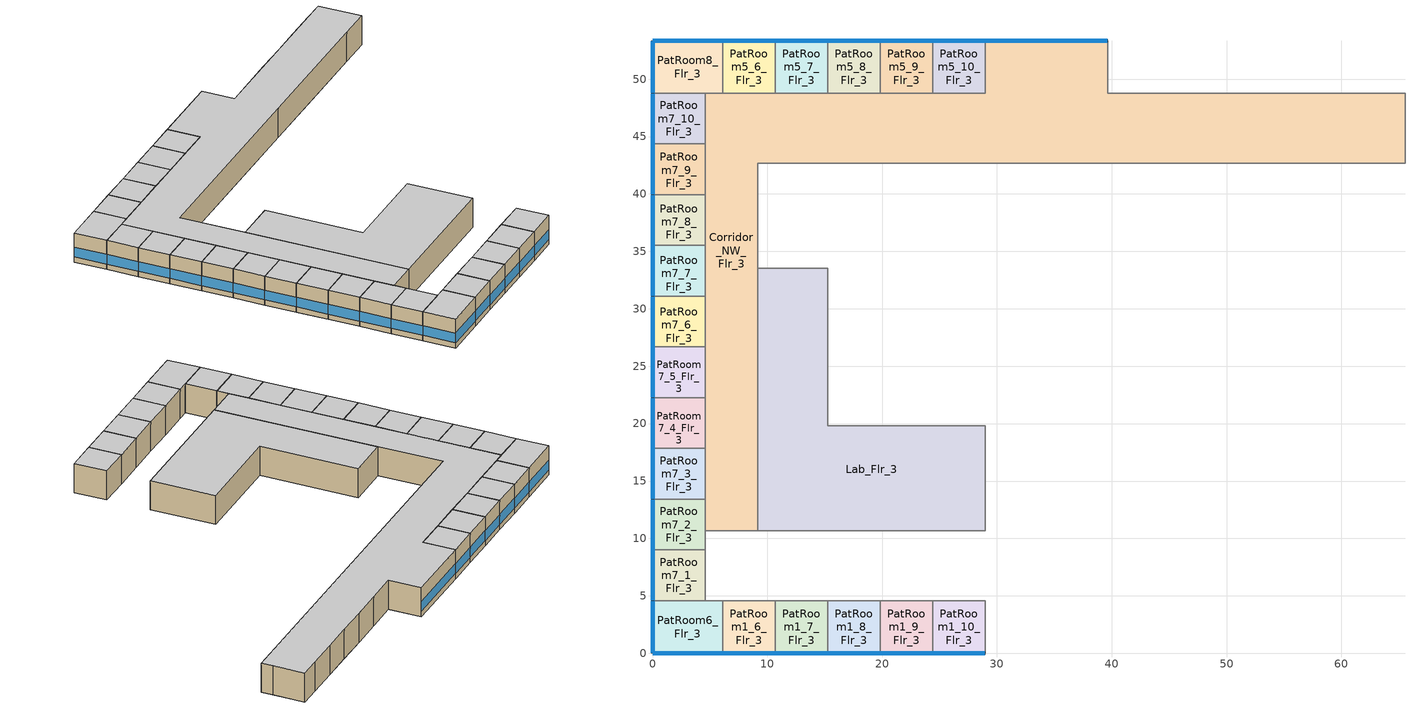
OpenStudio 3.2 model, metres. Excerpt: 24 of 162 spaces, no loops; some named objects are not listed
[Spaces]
PatRoom6_Flr_3
 floor to ICU_Flr_2: 6.1,4.57 6.1,0 0,0 0,4.57 z8.53
 wall outside: 0,4.57 0,0 6.1,0 z8.53:12.8
 wall to PatRoom7_1_Flr_3: 4.57,4.57 0,4.57 z8.53:12.8
 wall to Corridor_SE_Flr_3: 6.1,4.57 4.57,4.57 z8.53:12.8
 wall to PatRoom1_6_Flr_3: 6.1,0 6.1,4.57 z8.53:12.8
 window (BTAP-Ext-FixedWindow:U=0.220 SHGC=0.600): 0.03,0 6.07,0 / 0,4.55 0,0.03 z9.3:10.73
 ceiling to PatRoom6_Flr_4: 6.1,0 6.1,4.57 0,4.57 0,0 z12.8
PatRoom7_1_Flr_3
 floor to ICU_Flr_2: 4.57,8.99 4.57,4.57 0,4.57 0,8.99 z8.53
 wall outside: 0,8.99 0,4.57 z8.53:12.8
 wall to PatRoom7_2_Flr_3: 4.57,8.99 0,8.99 z8.53:12.8
 wall to Corridor_SE_Flr_3: 4.57,4.57 4.57,8.99 z8.53:12.8
 window (BTAP-Ext-FixedWindow:U=0.220 SHGC=0.600): 0,8.97 0,4.6 z9.3:10.73
 ceiling to PatRoom7_1_Flr_4: 4.57,4.57 4.57,8.99 0,8.99 0,4.57 z12.8
Corridor_NW_Flr_3
 floor to Corridor_Flr_2: 39.62,53.34 39.62,42.67 28.96,42.67 28.96,53.34 z8.53
 floor to OR_NurseStn_Lobby_Flr_2: 60.96,48.77 60.96,42.67 48.77,42.67 48.77,48.77 z8.53
 floor to ICU_Flr_2: 9.14,21.34 9.14,10.67 4.57,10.67 4.57,21.34 z8.53
 floor to OR1_Flr_2: 65.53,48.77 65.53,47.24 60.96,47.24 60.96,48.77 z8.53
 floor to OR4_Flr_2: 48.77,47.24 48.77,42.67 39.62,42.67 39.62,47.24 z8.53
 floor to OR2_1_Flr_2: 65.53,47.24 65.53,42.67 60.96,42.67 60.96,47.24 z8.53
 floor to ICU_NurseStn_Lobby_Flr_2: 28.96,48.77 28.96,42.67 9.14,42.67 9.14,21.34 4.57,21.34 4.57,48.77 z8.53
 floor to OR3_Flr_2: 39.62,48.77 48.77,48.77 48.77,47.24 39.62,47.24 z8.53
 wall outside: 39.62,53.34 28.96,53.34 z8.53:12.8
 wall to PatRoom8_Flr_3: 6.1,48.77 4.57,48.77 z8.53:12.8
 wall to PatRoom5_6_Flr_3: 10.67,48.77 6.1,48.77 z8.53:12.8
 wall to PatRoom5_10_Flr_3: 28.96,53.34 28.96,48.77 24.38,48.77 z8.53:12.8
 wall to PatRoom5_1_Flr_3: 44.2,48.77 39.62,48.77 39.62,53.34 z8.53:12.8
 wall to PatRoom5_2_Flr_3: 48.77,48.77 44.2,48.77 z8.53:12.8
 wall to PatRoom4_Flr_3: 65.53,48.77 62.48,48.77 z8.53:12.8
 wall to PatRoom3_10_Flr_3: 65.53,44.35 65.53,48.77 z8.53:12.8
 wall to Corridor_SE_Flr_3: 60.96,42.67 65.53,42.67 / 4.57,10.67 9.14,10.67 z8.53:12.8
 wall to PhysTherapy_Flr_3: 39.62,42.67 60.96,42.67 z8.53:12.8
 wall to NurseStn_Lobby_Flr_3: 9.14,33.53 9.14,33.58 9.14,42.67 39.62,42.67 z8.53:12.8
 wall to Lab_Flr_3: 9.14,10.67 9.14,33.53 z8.53:12.8
 wall to PatRoom7_2_Flr_3: 4.57,13.41 4.57,10.67 z8.53:12.8
 wall to PatRoom7_9_Flr_3: 4.57,44.35 4.57,39.93 z8.53:12.8
 wall to PatRoom7_6_Flr_3: 4.57,31.09 4.57,26.67 z8.53:12.8
 wall to PatRoom7_3_Flr_3: 4.57,17.83 4.57,13.41 z8.53:12.8
 wall to PatRoom7_8_Flr_3: 4.57,39.93 4.57,35.51 z8.53:12.8
 wall to PatRoom7_5_Flr_3: 4.57,26.67 4.57,22.25 z8.53:12.8
 wall to PatRoom7_4_Flr_3: 4.57,22.25 4.57,17.83 z8.53:12.8
 wall to PatRoom7_7_Flr_3: 4.57,35.51 4.57,31.09 z8.53:12.8
 wall to PatRoom7_10_Flr_3: 4.57,48.77 4.57,44.35 z8.53:12.8
 wall to PatRoom3_9_Flr_3: 65.53,42.67 65.53,44.35 z8.53:12.8
 wall to PatRoom5_3_Flr_3: 53.34,48.77 48.77,48.77 z8.53:12.8
 wall to PatRoom5_5_Flr_3: 62.48,48.77 57.91,48.77 z8.53:12.8
 wall to PatRoom5_4_Flr_3: 57.91,48.77 53.34,48.77 z8.53:12.8
 wall to PatRoom5_9_Flr_3: 24.38,48.77 19.81,48.77 z8.53:12.8
 wall to PatRoom5_8_Flr_3: 19.81,48.77 15.24,48.77 z8.53:12.8
 wall to PatRoom5_7_Flr_3: 15.24,48.77 10.67,48.77 z8.53:12.8
 window (BTAP-Ext-FixedWindow:U=0.220 SHGC=0.600): 39.6,53.34 28.98,53.34 z9.3:10.72
 ceiling to Corridor_NW_Flr_4: 9.14,10.67 9.14,42.67 65.53,42.67 65.53,48.77 39.62,48.77 39.62,53.34 28.96,53.34 28.96,48.77 4.57,48.77 4.57,10.67 z12.8
Lab_Flr_3
 floor to ICU_Flr_2: 15.24,21.34 15.24,19.81 28.96,19.81 28.96,10.67 9.14,10.67 9.14,21.34 z8.53
 floor to ICU_NurseStn_Lobby_Flr_2: 15.24,33.53 15.24,21.34 9.14,21.34 9.14,33.53 z8.53
 wall to NurseStn_Lobby_Flr_3: 28.96,10.67 28.96,19.81 15.24,19.81 15.24,33.53 9.14,33.53 z8.53:12.8
 wall to Corridor_SE_Flr_3: 9.14,10.67 28.96,10.67 z8.53:12.8
 ceiling to Lab_Flr_4: 28.96,10.67 28.96,19.81 15.24,19.81 15.24,33.53 9.14,33.53 9.14,10.67 z12.8
PatRoom8_Flr_3
 floor to IC_PatRoom2_Flr_2: 6.1,53.34 6.1,48.77 0,48.77 0,53.34 z8.53
 wall outside: 6.1,53.34 0,53.34 0,48.77 z8.53:12.8
 wall to PatRoom5_6_Flr_3: 6.1,48.77 6.1,53.34 z8.53:12.8
 wall to PatRoom7_10_Flr_3: 0,48.77 4.57,48.77 z8.53:12.8
 window (BTAP-Ext-FixedWindow:U=0.220 SHGC=0.600): 6.07,53.34 0.03,53.34 / 0,53.31 0,48.79 z9.3:10.73
 ceiling to PatRoom8_Flr_4: 6.1,48.77 6.1,53.34 0,53.34 0,48.77 z12.8
PatRoom7_2_Flr_3
 floor to ICU_Flr_2: 4.57,13.41 4.57,8.99 0,8.99 0,13.41 z8.53
 wall outside: 0,13.41 0,8.99 z8.53:12.8
 wall to PatRoom7_3_Flr_3: 4.57,13.41 0,13.41 z8.53:12.8
 wall to Corridor_SE_Flr_3: 4.57,8.99 4.57,10.67 z8.53:12.8
 window (BTAP-Ext-FixedWindow:U=0.220 SHGC=0.600): 0,13.39 0,9.02 z9.3:10.73
 ceiling to PatRoom7_2_Flr_4: 4.57,8.99 4.57,13.41 0,13.41 0,8.99 z12.8
PatRoom7_3_Flr_3
 floor to ICU_Flr_2: 4.57,17.83 4.57,13.41 0,13.41 0,17.83 z8.53
 wall outside: 0,17.83 0,13.41 z8.53:12.8
 wall to PatRoom7_4_Flr_3: 4.57,17.83 0,17.83 z8.53:12.8
 window (BTAP-Ext-FixedWindow:U=0.220 SHGC=0.600): 0,17.81 0,13.44 z9.3:10.73
 ceiling to PatRoom7_3_Flr_4: 4.57,13.41 4.57,17.83 0,17.83 0,13.41 z12.8
PatRoom7_4_Flr_3
 floor to IC_PatRoom3_6_Flr_2: 4.57,22.25 4.57,21.34 0,21.34 0,22.25 z8.53
 floor to ICU_Flr_2: 4.57,21.34 4.57,17.83 0,17.83 0,21.34 z8.53
 wall outside: 0,22.25 0,17.83 z8.53:12.8
 wall to PatRoom7_5_Flr_3: 4.57,22.25 0,22.25 z8.53:12.8
 window (BTAP-Ext-FixedWindow:U=0.220 SHGC=0.600): 0,22.23 0,17.86 z9.3:10.73
 ceiling to PatRoom7_4_Flr_4: 4.57,17.83 4.57,22.25 0,22.25 0,17.83 z12.8
PatRoom7_5_Flr_3
 floor to IC_PatRoom3_6_Flr_2: 4.57,25.91 4.57,22.25 0,22.25 0,25.91 z8.53
 floor to IC_PatRoom3_5_Flr_2: 4.57,26.67 4.57,25.91 0,25.91 0,26.67 z8.53
 wall outside: 0,26.67 0,22.25 z8.53:12.8
 wall to PatRoom7_6_Flr_3: 4.57,26.67 0,26.67 z8.53:12.8
 window (BTAP-Ext-FixedWindow:U=0.220 SHGC=0.600): 0,26.65 0,22.28 z9.3:10.73
 ceiling to PatRoom7_5_Flr_4: 4.57,22.25 4.57,26.67 0,26.67 0,22.25 z12.8
PatRoom7_6_Flr_3
 floor to IC_PatRoom3_5_Flr_2: 4.57,30.49 4.57,26.67 0,26.67 0,30.49 z8.53
 floor to IC_PatRoom3_4_Flr_2: 4.57,31.09 4.57,30.49 0,30.49 0,31.09 z8.53
 wall outside: 0,31.09 0,26.67 z8.53:12.8
 wall to PatRoom7_7_Flr_3: 4.57,31.09 0,31.09 z8.53:12.8
 window (BTAP-Ext-FixedWindow:U=0.220 SHGC=0.600): 0,31.07 0,26.7 z9.3:10.73
 ceiling to PatRoom7_6_Flr_4: 4.57,26.67 4.57,31.09 0,31.09 0,26.67 z12.8
PatRoom7_7_Flr_3
 floor to IC_PatRoom3_4_Flr_2: 4.57,35.06 4.57,31.09 0,31.09 0,35.06 z8.53
 floor to IC_PatRoom3_3_Flr_2: 4.57,35.51 4.57,35.06 0,35.06 0,35.51 z8.53
 wall outside: 0,35.51 0,31.09 z8.53:12.8
 wall to PatRoom7_8_Flr_3: 4.57,35.51 0,35.51 z8.53:12.8
 window (BTAP-Ext-FixedWindow:U=0.220 SHGC=0.600): 0,35.49 0,31.12 z9.3:10.73
 ceiling to PatRoom7_7_Flr_4: 4.57,31.09 4.57,35.51 0,35.51 0,31.09 z12.8
PatRoom7_8_Flr_3
 floor to IC_PatRoom3_3_Flr_2: 4.57,39.63 4.57,35.51 0,35.51 0,39.63 z8.53
 floor to IC_PatRoom3_2_Flr_2: 4.57,39.93 4.57,39.63 0,39.63 0,39.93 z8.53
 wall outside: 0,39.93 0,35.51 z8.53:12.8
 wall to PatRoom7_9_Flr_3: 4.57,39.93 0,39.93 z8.53:12.8
 window (BTAP-Ext-FixedWindow:U=0.220 SHGC=0.600): 0,39.91 0,35.54 z9.3:10.73
 ceiling to PatRoom7_8_Flr_4: 4.57,35.51 4.57,39.93 0,39.93 0,35.51 z12.8
PatRoom7_9_Flr_3
 floor to IC_PatRoom3_2_Flr_2: 4.57,44.2 4.57,39.93 0,39.93 0,44.2 z8.53
 floor to IC_PatRoom3_1_Flr_2: 4.57,44.35 4.57,44.2 0,44.2 0,44.35 z8.53
 wall outside: 0,44.35 0,39.93 z8.53:12.8
 wall to PatRoom7_10_Flr_3: 4.57,44.35 0,44.35 z8.53:12.8
 window (BTAP-Ext-FixedWindow:U=0.220 SHGC=0.600): 0,44.33 0,39.96 z9.3:10.73
 ceiling to PatRoom7_9_Flr_4: 4.57,39.93 4.57,44.35 0,44.35 0,39.93 z12.8
PatRoom7_10_Flr_3
 floor to IC_PatRoom3_1_Flr_2: 4.57,48.77 4.57,44.35 0,44.35 0,48.77 z8.53
 wall outside: 0,48.77 0,44.35 z8.53:12.8
 window (BTAP-Ext-FixedWindow:U=0.220 SHGC=0.600): 0,48.74 0,44.38 z9.3:10.73
 ceiling to PatRoom7_10_Flr_4: 4.57,44.35 4.57,48.77 0,48.77 0,44.35 z12.8
PatRoom1_6_Flr_3
 floor to ICU_Flr_2: 10.67,4.57 10.67,0 6.1,0 6.1,4.57 z8.53
 wall outside: 6.1,0 10.67,0 z8.53:12.8
 wall to Corridor_SE_Flr_3: 10.67,4.57 6.1,4.57 z8.53:12.8
 wall to PatRoom1_7_Flr_3: 10.67,0 10.67,4.57 z8.53:12.8
 window (BTAP-Ext-FixedWindow:U=0.220 SHGC=0.600): 6.12,0 10.64,0 z9.3:10.73
 ceiling to PatRoom1_6_Flr_4: 10.67,0 10.67,4.57 6.1,4.57 6.1,0 z12.8
PatRoom1_7_Flr_3
 floor to ICU_Flr_2: 15.24,4.57 15.24,0 10.67,0 10.67,4.57 z8.53
 wall outside: 10.67,0 15.24,0 z8.53:12.8
 wall to Corridor_SE_Flr_3: 15.24,4.57 10.67,4.57 z8.53:12.8
 wall to PatRoom1_8_Flr_3: 15.24,0 15.24,4.57 z8.53:12.8
 window (BTAP-Ext-FixedWindow:U=0.220 SHGC=0.600): 10.69,0 15.21,0 z9.3:10.73
 ceiling to PatRoom1_7_Flr_4: 15.24,0 15.24,4.57 10.67,4.57 10.67,0 z12.8
PatRoom1_8_Flr_3
 floor to ICU_Flr_2: 19.81,4.57 19.81,0 15.24,0 15.24,4.57 z8.53
 wall outside: 15.24,0 19.81,0 z8.53:12.8
 wall to PatRoom1_9_Flr_3: 19.81,0 19.81,4.57 z8.53:12.8
 wall to Corridor_SE_Flr_3: 19.81,4.57 15.24,4.57 z8.53:12.8
 window (BTAP-Ext-FixedWindow:U=0.220 SHGC=0.600): 15.27,0 19.79,0 z9.3:10.73
 ceiling to PatRoom1_8_Flr_4: 19.81,0 19.81,4.57 15.24,4.57 15.24,0 z12.8
PatRoom1_9_Flr_3
 floor to ICU_Flr_2: 24.38,4.57 24.38,0 19.81,0 19.81,4.57 z8.53
 wall outside: 19.81,0 24.38,0 z8.53:12.8
 wall to Corridor_SE_Flr_3: 24.38,4.57 19.81,4.57 z8.53:12.8
 wall to PatRoom1_10_Flr_3: 24.38,0 24.38,4.57 z8.53:12.8
 window (BTAP-Ext-FixedWindow:U=0.220 SHGC=0.600): 19.84,0 24.36,0 z9.3:10.73
 ceiling to PatRoom1_9_Flr_4: 24.38,0 24.38,4.57 19.81,4.57 19.81,0 z12.8
PatRoom1_10_Flr_3
 floor to ICU_Flr_2: 28.96,4.57 28.96,0 24.38,0 24.38,4.57 z8.53
 wall outside: 24.38,0 28.96,0 z8.53:12.8
 wall to Corridor_SE_Flr_3: 28.96,0 28.96,4.57 24.38,4.57 z8.53:12.8
 window (BTAP-Ext-FixedWindow:U=0.220 SHGC=0.600): 24.41,0 28.93,0 z9.3:10.73
 ceiling to PatRoom1_10_Flr_4: 28.96,0 28.96,4.57 24.38,4.57 24.38,0 z12.8
PatRoom5_6_Flr_3
 floor to IC_PatRoom1_5_Flr_2: 10.67,53.34 10.67,48.77 6.1,48.77 6.1,53.34 z8.53
 wall outside: 10.67,53.34 6.1,53.34 z8.53:12.8
 wall to PatRoom5_7_Flr_3: 10.67,48.77 10.67,53.34 z8.53:12.8
 window (BTAP-Ext-FixedWindow:U=0.220 SHGC=0.600): 10.64,53.34 6.12,53.34 z9.3:10.73
 ceiling to PatRoom5_6_Flr_4: 10.67,48.77 10.67,53.34 6.1,53.34 6.1,48.77 z12.8
PatRoom5_7_Flr_3
 floor to IC_PatRoom1_4_Flr_2: 15.24,53.34 15.24,48.77 10.67,48.77 10.67,53.34 z8.53
 wall outside: 15.24,53.34 10.67,53.34 z8.53:12.8
 wall to PatRoom5_8_Flr_3: 15.24,48.77 15.24,53.34 z8.53:12.8
 window (BTAP-Ext-FixedWindow:U=0.220 SHGC=0.600): 15.21,53.34 10.69,53.34 z9.3:10.73
 ceiling to PatRoom5_7_Flr_4: 15.24,48.77 15.24,53.34 10.67,53.34 10.67,48.77 z12.8
PatRoom5_8_Flr_3
 floor to IC_PatRoom1_3_Flr_2: 19.81,53.34 19.81,48.77 15.24,48.77 15.24,53.34 z8.53
 wall outside: 19.81,53.34 15.24,53.34 z8.53:12.8
 wall to PatRoom5_9_Flr_3: 19.81,48.77 19.81,53.34 z8.53:12.8
 window (BTAP-Ext-FixedWindow:U=0.220 SHGC=0.600): 19.79,53.34 15.27,53.34 z9.3:10.73
 ceiling to PatRoom5_8_Flr_4: 19.81,48.77 19.81,53.34 15.24,53.34 15.24,48.77 z12.8
PatRoom5_9_Flr_3
 floor to IC_PatRoom1_2_Flr_2: 24.38,53.34 24.38,48.77 19.81,48.77 19.81,53.34 z8.53
 wall outside: 24.38,53.34 19.81,53.34 z8.53:12.8
 wall to PatRoom5_10_Flr_3: 24.38,48.77 24.38,53.34 z8.53:12.8
 window (BTAP-Ext-FixedWindow:U=0.220 SHGC=0.600): 24.36,53.34 19.84,53.34 z9.3:10.73
 ceiling to PatRoom5_9_Flr_4: 24.38,48.77 24.38,53.34 19.81,53.34 19.81,48.77 z12.8
PatRoom5_10_Flr_3
 floor to IC_PatRoom1_1_Flr_2: 28.96,53.34 28.96,48.77 24.38,48.77 24.38,53.34 z8.53
 wall outside: 28.96,53.34 24.38,53.34 z8.53:12.8
 window (BTAP-Ext-FixedWindow:U=0.220 SHGC=0.600): 28.93,53.34 24.41,53.34 z9.3:10.73
 ceiling to PatRoom5_10_Flr_4: 28.96,48.77 28.96,53.34 24.38,53.34 24.38,48.77 z12.8
[Building]
Hospital: Default Construction Set=BTAP-Mass at hdd = 5000.0; Standards Number of Stories=6; Standards Number of Above Ground Stories=5; Standards Template=NECB2015; Standards Building Type=Hospital
[Site]
Calgary Intl AP_AB_CAN: Latitude {deg}=51.114; Longitude {deg}=-114.02; Time Zone {hr}=-7; Elevation {m}=1084.1
[ClimateZones]
Climate Zone Institution Name 1=ASHRAE; Climate Zone Document Name 1=ANSI/ASHRAE Standard 169; Climate Zone Document Year 1=2006; Climate Zone Institution Name 2=CEC; Climate Zone Document Name 2=California Climate Zone Descriptions; Climate Zone Document Year 2=1995
[Site:WaterMainsTemperature]
Calculation Method=Correlation; Annual Average Outdoor Air Temperature {C}=5; Maximum Difference In Monthly Average Outdoor Air Temperatures {deltaC}=23.3
[Site:GroundTemperature:BuildingSurface]
19.527, 19.502, 19.536, 19.598, 20.002, 21.64, 22.225, 22.375, 21.449, 20.121, 19.802, 19.633
[SizingPeriod:DesignDay] Barometric Pressure {Pa}=88961; Sky Clearness=0; Rain Indicator=0; Snow Indicator=0; Day of Month=21; Daylight Saving Time Indicator=0; Humidity Indicating Type=Wetbulb; Dry-Bulb Temperature Range Modifier Type=DefaultMultipliers
Name | Maximum Dry-Bulb Temperature {C} | Daily Dry-Bulb Temperature Range {deltaC} | Humidity Indicating Conditions at Maximum Dry-Bulb | Wind Speed {m/s} | Wind Direction {deg} | Month | Day Type | Solar Model Indicator | ASHRAE Taub | ASHRAE Taud
Calgary Intl AP Ann Clg .4% Condns DB=>MWB | 28.5 | 12.1 | 16.1 | 4.5 | 160 | 7 | SummerDesignDay | ASHRAETau | 0.339 | 2.421
Calgary Intl AP Ann Htg 99.6% Condns DB | -28.5 | 0 | -28.5 | 2.9 | 200 | 1 | WinterDesignDay | ASHRAEClearSky
[Material:NoMass] Roughness=Smooth; Thermal Absorptance=0.9; Solar Absorptance=0.7
Name | Thermal Resistance {m2-K/W} | Visible Absorptance
Typical Carpet Pad; Typical Carpet Pad 1 | 0.21648 | 0.8
Typical Insulation 1 | 5.91238 | 0.7
Typical Insulation 2 | 4.49096 | 0.7
Typical Insulation 3 | 6.17282 | 0.7
Typical Carpet Pad 2 | 1.25503 | 0.8
Typical Carpet Pad 3; Typical Carpet Pad 4 | 3.45515 | 0.8
Typical Insulation 4 | 0.454528 | 0.7
Typical Insulation 5 | 0.454545 | 0.7
[Material]
Name | Roughness | Thickness {m} | Conductivity {W/m-K} | Density {kg/m3} | Specific Heat {J/kg-K} | Thermal Absorptance | Solar Absorptance | Visible Absorptance
G05 25mm wood | MediumSmooth | 0.0254 | 0.15 | 608 | 1630 | 0.9 | 0.5 | 0.5
100mm Normalweight concrete floor 1 | MediumSmooth | 0.1016 | 2.31 | 2322 | 832
G01 13mm gypsum board 1 | Smooth | 0.0127 | 0.16 | 800 | 1090 | 0.9 | 0.7 | 0.5
4 in. Normalweight Concrete Floor 1 | MediumRough | 0.1016 | 2.31 | 2322 | 832 | 0.9 | 0.7 | 0.7
1IN Stucco 1 | Smooth | 0.0253 | 0.6918 | 1858 | 837 | 0.9 | 0.7 | 0.92
8IN CONCRETE HW RefBldg 1 | Rough | 0.2032 | 1.311 | 2240 | 836.8 | 0.9 | 0.7 | 0.7
1/2IN Gypsum 1 | Smooth | 0.0127 | 0.16 | 784.9 | 830 | 0.9 | 0.4 | 0.4
Metal Roof Surface 1; F08 Metal surface 1 | Smooth | 0.0008 | 45.28 | 7824 | 500 | 0.9 | 0.7 | 0.7
6 in. Normalweight Concrete Floor 1; 6 in. Normalweight Concrete Floor 2; 6 in. Normalweight Concrete Floor 3 | MediumRough | 0.1524 | 2.31 | 2322 | 832 | 0.9 | 0.7 | 0.7
[Construction]
BTAP-Int-Partition; BTAP-Int-Door: G05 25mm wood
BTAP-Int-Floor: 100mm Normalweight concrete floor 1, Typical Carpet Pad
BTAP-Int-Wall: G01 13mm gypsum board 1, G01 13mm gypsum board 1
BTAP-Int-Ceiling: Typical Carpet Pad, 100mm Normalweight concrete floor 1
BTAP-Int-Window: SimpleGlazing
BTAP-Ext-Floor-Mass:U-0.162: Typical Insulation 1, 4 in. Normalweight Concrete Floor 1, Typical Carpet Pad 1
BTAP-Ext-Wall-Mass:U-0.21: 1IN Stucco 1, 8IN CONCRETE HW RefBldg 1, Typical Insulation 2, 1/2IN Gypsum 1
BTAP-Ext-Roof-Metal:U-0.162: Metal Roof Surface 1, Typical Insulation 3
BTAP-Grnd-Floor-Mass:U-0.757: 6 in. Normalweight Concrete Floor 1, Typical Carpet Pad 2
BTAP-Grnd-Wall-Mass:U-0.284: 6 in. Normalweight Concrete Floor 2, Typical Carpet Pad 3
BTAP-Grnd-Roof-Mass:U-0.284: 6 in. Normalweight Concrete Floor 3, Typical Carpet Pad 4
BTAP-Ext-FixedWindow:U=0.220 SHGC=0.600; BTAP-Ext-GlassDoors:U=0.220 SHGC=0.600; BTAP-Ext-Skylights:U=0.220 SHGC=0.600; BTAP-Ext-DaylightDomes:U=0.220 SHGC=0.600; BTAP-Ext-DaylightDiffuser:U=0.220 SHGC=0.600: SimpleGlazing:U=0.220 SHGC=0.600
BTAP-Ext-Door:U-2.2: F08 Metal surface 1, Typical Insulation 4
BTAP-Ext-OverHeadDoor:U-2.2: Typical Insulation 5
[DefaultConstructionSet]
BTAP-Mass at hdd = 5000.0: Default Exterior Surface Constructions=BTAP-Mass at hdd = 5000.0; Default Interior Surface Constructions=Default Surface Constructions 2; Default Ground Contact Surface Constructions=BTAP-Mass at hdd = 5000.0 1; Default Exterior SubSurface Constructions=BTAP-Mass at hdd = 5000.0; Default Interior SubSurface Constructions=Default Sub Surface Constructions 2; Interior Partition Construction=BTAP-Int-Partition
[DefaultSurfaceConstructions]
Name | Floor Construction | Wall Construction | Roof Ceiling Construction
Default Surface Constructions 2 | BTAP-Int-Floor | BTAP-Int-Wall | BTAP-Int-Ceiling
BTAP-Mass at hdd = 5000.0 | BTAP-Ext-Floor-Mass:U-0.162 | BTAP-Ext-Wall-Mass:U-0.21 | BTAP-Ext-Roof-Metal:U-0.162
BTAP-Mass at hdd = 5000.0 1 | BTAP-Grnd-Floor-Mass:U-0.757 | BTAP-Grnd-Wall-Mass:U-0.284 | BTAP-Grnd-Roof-Mass:U-0.284
[DefaultSubSurfaceConstructions]
Name | Fixed Window Construction | Operable Window Construction | Door Construction | Glass Door Construction | Overhead Door Construction | Skylight Construction | Tubular Daylight Dome Construction | Tubular Daylight Diffuser Construction
Default Sub Surface Constructions 2 | BTAP-Int-Window | BTAP-Int-Window | BTAP-Int-Door
BTAP-Mass at hdd = 5000.0 | BTAP-Ext-FixedWindow:U=0.220 SHGC=0.600 | BTAP-Ext-FixedWindow:U=0.220 SHGC=0.600 | BTAP-Ext-Door:U-2.2 | BTAP-Ext-GlassDoors:U=0.220 SHGC=0.600 | BTAP-Ext-OverHeadDoor:U-2.2 | BTAP-Ext-Skylights:U=0.220 SHGC=0.600 | BTAP-Ext-DaylightDomes:U=0.220 SHGC=0.600 | BTAP-Ext-DaylightDiffuser:U=0.220 SHGC=0.600
[WindowMaterial:SimpleGlazingSystem] U-Factor {W/m2-K}=2.2; Solar Heat Gain Coefficient=0.6; Visible Transmittance=0.21
SimpleGlazing; SimpleGlazing:U=0.220 SHGC=0.600
[DesignSpecification:OutdoorAir] Outdoor Air Method=Sum
Name | Outdoor Air Flow per Person {m3/s-person} | Outdoor Air Flow per Floor Area {m3/s-m2}
Space Function Health care facility patient room Ventilation | 0.0253908
Space Function Laboratory - other Ventilation | 0.0609379
Space Function Corridor/Transition area - hospital-sch-H Ventilation |  | 0.000254
[ShadingControl]
Shading Control 1: Shading Type=InteriorBlind; Multiple Surface Control Type=Sequential
[BuildingStory]
Building Story 4: Nominal Z Coordinate {m}=0; Nominal Floor to Floor Height {m}=4.2672
[Space] Building Story=Building Story 4
Name | Space Type | Thermal Zone
PatRoom6_Flr_3 | Space Function Health care facility patient room | ALL_ST=Health care facility patient room_FL=Building Story 4_SCH=H 12
PatRoom7_1_Flr_3; PatRoom7_4_Flr_3; PatRoom7_5_Flr_3; PatRoom7_6_Flr_3; PatRoom7_7_Flr_3; PatRoom7_8_Flr_3; PatRoom7_9_Flr_3; PatRoom7_10_Flr_3 | Space Function Health care facility patient room | ALL_ST=Health care facility patient room_FL=Building Story 4_SCH=H 6
Corridor_NW_Flr_3 | Space Function Corridor/Transition area - hospital-sch-H | WILD_ST=Corridor/Transition area - hospital-sch-B_FL=Building Story 4_SCH=H
Lab_Flr_3 | Space Function Laboratory - other | ALL_ST=Laboratory - other_FL=Building Story 4_SCH=A
PatRoom8_Flr_3 | Space Function Health care facility patient room | ALL_ST=Health care facility patient room_FL=Building Story 4_SCH=H 8
PatRoom7_2_Flr_3; PatRoom7_3_Flr_3 | Space Function Health care facility patient room | ALL_ST=Health care facility patient room_FL=Building Story 4_SCH=H 7
PatRoom1_6_Flr_3 | Space Function Health care facility patient room | ALL_ST=Health care facility patient room_FL=Building Story 4_SCH=H 5
PatRoom1_7_Flr_3; PatRoom1_8_Flr_3; PatRoom1_9_Flr_3 | Space Function Health care facility patient room | ALL_ST=Health care facility patient room_FL=Building Story 4_SCH=H 4
PatRoom1_10_Flr_3 | Space Function Health care facility patient room | ALL_ST=Health care facility patient room_FL=Building Story 4_SCH=H 3
PatRoom5_6_Flr_3; PatRoom5_7_Flr_3; PatRoom5_8_Flr_3; PatRoom5_9_Flr_3 | Space Function Health care facility patient room | ALL_ST=Health care facility patient room_FL=Building Story 4_SCH=H 1
PatRoom5_10_Flr_3 | Space Function Health care facility patient room | ALL_ST=Health care facility patient room_FL=Building Story 4_SCH=H
[SpaceType] Standards Building Type=Space Function
Name | Default Schedule Set | Design Specification Outdoor Air Object | Standards Space Type
Space Function Health care facility patient room | Space Function Health care facility patient room Schedule Set | Space Function Health care facility patient room Ventilation | Health care facility patient room
Space Function Laboratory - other | Space Function Laboratory - other Schedule Set | Space Function Laboratory - other Ventilation | Laboratory - other
Space Function Corridor/Transition area - hospital-sch-H | Space Function Corridor/Transition area - hospital-sch-H Schedule Set | Space Function Corridor/Transition area - hospital-sch-H Ventilation | Corridor/Transition area - hospital-sch-H
[People:Definition] Number of People Calculation Method=People/Area; Fraction Radiant=0.3
Name | People per Space Floor Area {person/m2}
Space Function Health care facility patient room People Definition; Space Function Laboratory - other People Definition | 0.0500182
Space Function Corridor/Transition area - hospital-sch-H People Definition | 0.0100036
[People] Work Efficiency Schedule=Work Efficiency Schedule; Clothing Insulation Schedule=Clothing Schedule; Air Velocity Schedule=Air Velocity Schedule; Multiplier=1
Name | People Definition | Space or SpaceType
Space Function Health care facility patient room People | Space Function Health care facility patient room People Definition | Space Function Health care facility patient room
Space Function Laboratory - other People | Space Function Laboratory - other People Definition | Space Function Laboratory - other
Space Function Corridor/Transition area - hospital-sch-H People | Space Function Corridor/Transition area - hospital-sch-H People Definition | Space Function Corridor/Transition area - hospital-sch-H
[Lights:Definition] Design Level Calculation Method=Watts/Area; Fraction Radiant=0.5; Fraction Visible=0.2
Name | Watts per Space Floor Area {W/m2}
Space Function Health care facility patient room Lights Definition | 6.70243
Space Function Laboratory - other Lights Definition | 19.5071
Space Function Corridor/Transition area - hospital-sch-H Lights Definition | 10.7039
[Lights] Fraction Replaceable=1
Name | Lights Definition | Space or SpaceType
Space Function Health care facility patient room Lights | Space Function Health care facility patient room Lights Definition | Space Function Health care facility patient room
Space Function Laboratory - other Lights | Space Function Laboratory - other Lights Definition | Space Function Laboratory - other
Space Function Corridor/Transition area - hospital-sch-H Lights | Space Function Corridor/Transition area - hospital-sch-H Lights Definition | Space Function Corridor/Transition area - hospital-sch-H
[DefaultScheduleSet] People Activity Level Schedule=NECB-Activity; Infiltration Schedule=Always On
Name | Number of People Schedule | Lighting Schedule | Electric Equipment Schedule
Space Function Health care facility patient room Schedule Set | NECB-H-Occupancy | NECB-H-Lighting | NECB-H-Electric-Equipment
Space Function Laboratory - other Schedule Set | NECB-A-Occupancy | NECB-A-Occupancy-NECB-A-Lighting-0.0-0.0-0.67-Light Ruleset | NECB-A-Electric-Equipment
Space Function Corridor/Transition area - hospital-sch-H Schedule Set | NECB-H-Occupancy | NECB-H-Occupancy-NECB-H-Lighting-0.0-0.0-0.67-Light Ruleset | NECB-H-Electric-Equipment
[ThermostatSetpoint:DualSetpoint]
Name | Heating Setpoint Temperature Schedule | Cooling Setpoint Temperature Schedule
Space Function Health care facility patient room Thermostat 205; Space Function Health care facility patient room Thermostat 206; Space Function Health care facility patient room Thermostat 209; Space Function Health care facility patient room Thermostat 210; Space Function Health care facility patient room Thermostat 211; Space Function Health care facility patient room Thermostat 212; Space Function Health care facility patient room Thermostat 213; Space Function Health care facility patient room Thermostat 215; Space Function Health care facility patient room Thermostat 225; Space Function Corridor/Transition area - hospital-sch-H Thermostat 1 | NECB-H-Thermostat Setpoint-Heating | NECB-H-Thermostat Setpoint-Cooling
Space Function Laboratory - other Thermostat 7 | NECB-A-Thermostat Setpoint-Heating | NECB-A-Thermostat Setpoint-Cooling
[ElectricEquipment:Definition] Design Level Calculation Method=Watts/Area; Watts per Space Floor Area {W/m2}=10.0036; Fraction Radiant=0.5
Space Function Health care facility patient room Elec Equip Definition; Space Function Laboratory - other Elec Equip Definition
[ElectricEquipment]
Name | Electric Equipment Definition | Space or SpaceType
Space Function Health care facility patient room Elec Equip | Space Function Health care facility patient room Elec Equip Definition | Space Function Health care facility patient room
Space Function Laboratory - other Elec Equip | Space Function Laboratory - other Elec Equip Definition | Space Function Laboratory - other
[SpaceInfiltration:DesignFlowRate] Design Flow Rate Calculation Method=Flow/ExteriorArea
Name | Space or SpaceType | Schedule | Flow per Exterior Surface Area {m3/s-m2} | Constant Term Coefficient | Temperature Term Coefficient | Velocity Term Coefficient | Velocity Squared Term Coefficient
Corridor_NW_Flr_3 Infiltration | Corridor_NW_Flr_3 | Always On Discrete | 0.00025 | 0 | 0 | 0.224 | 0
PatRoom1_10_Flr_3 Infiltration | PatRoom1_10_Flr_3 | Always On Discrete | 0.00025 | 0 | 0 | 0.224 | 0
PatRoom1_6_Flr_3 Infiltration | PatRoom1_6_Flr_3 | Always On Discrete | 0.00025 | 0 | 0 | 0.224 | 0
PatRoom1_7_Flr_3 Infiltration | PatRoom1_7_Flr_3 | Always On Discrete | 0.00025 | 0 | 0 | 0.224 | 0
PatRoom1_8_Flr_3 Infiltration | PatRoom1_8_Flr_3 | Always On Discrete | 0.00025 | 0 | 0 | 0.224 | 0
PatRoom1_9_Flr_3 Infiltration | PatRoom1_9_Flr_3 | Always On Discrete | 0.00025 | 0 | 0 | 0.224 | 0
PatRoom5_10_Flr_3 Infiltration | PatRoom5_10_Flr_3 | Always On Discrete | 0.00025 | 0 | 0 | 0.224 | 0
PatRoom5_6_Flr_3 Infiltration | PatRoom5_6_Flr_3 | Always On Discrete | 0.00025 | 0 | 0 | 0.224 | 0
PatRoom5_7_Flr_3 Infiltration | PatRoom5_7_Flr_3 | Always On Discrete | 0.00025 | 0 | 0 | 0.224 | 0
PatRoom5_8_Flr_3 Infiltration | PatRoom5_8_Flr_3 | Always On Discrete | 0.00025 | 0 | 0 | 0.224 | 0
PatRoom5_9_Flr_3 Infiltration | PatRoom5_9_Flr_3 | Always On Discrete | 0.00025 | 0 | 0 | 0.224 | 0
PatRoom6_Flr_3 Infiltration | PatRoom6_Flr_3 | Always On Discrete | 0.00025 | 0 | 0 | 0.224 | 0
PatRoom7_10_Flr_3 Infiltration | PatRoom7_10_Flr_3 | Always On Discrete | 0.00025 | 0 | 0 | 0.224 | 0
PatRoom7_1_Flr_3 Infiltration | PatRoom7_1_Flr_3 | Always On Discrete | 0.00025 | 0 | 0 | 0.224 | 0
PatRoom7_2_Flr_3 Infiltration | PatRoom7_2_Flr_3 | Always On Discrete | 0.00025 | 0 | 0 | 0.224 | 0
PatRoom7_3_Flr_3 Infiltration | PatRoom7_3_Flr_3 | Always On Discrete | 0.00025 | 0 | 0 | 0.224 | 0
PatRoom7_4_Flr_3 Infiltration | PatRoom7_4_Flr_3 | Always On Discrete | 0.00025 | 0 | 0 | 0.224 | 0
PatRoom7_5_Flr_3 Infiltration | PatRoom7_5_Flr_3 | Always On Discrete | 0.00025 | 0 | 0 | 0.224 | 0
PatRoom7_6_Flr_3 Infiltration | PatRoom7_6_Flr_3 | Always On Discrete | 0.00025 | 0 | 0 | 0.224 | 0
PatRoom7_7_Flr_3 Infiltration | PatRoom7_7_Flr_3 | Always On Discrete | 0.00025 | 0 | 0 | 0.224 | 0
PatRoom7_8_Flr_3 Infiltration | PatRoom7_8_Flr_3 | Always On Discrete | 0.00025 | 0 | 0 | 0.224 | 0
PatRoom7_9_Flr_3 Infiltration | PatRoom7_9_Flr_3 | Always On Discrete | 0.00025 | 0 | 0 | 0.224 | 0
PatRoom8_Flr_3 Infiltration | PatRoom8_Flr_3 | Always On Discrete | 0.00025 | 0 | 0 | 0.224 | 0
Space Function Corridor/Transition area - hospital-sch-H Infiltration | Space Function Corridor/Transition area - hospital-sch-H |  | 0.000250063
[ThermalZone] Use Ideal Air Loads=No
Name | Thermostat
ALL_ST=Health care facility patient room_FL=Building Story 4_SCH=H | Space Function Health care facility patient room Thermostat 205
ALL_ST=Health care facility patient room_FL=Building Story 4_SCH=H 1 | Space Function Health care facility patient room Thermostat 206
ALL_ST=Health care facility patient room_FL=Building Story 4_SCH=H 3 | Space Function Health care facility patient room Thermostat 209
ALL_ST=Health care facility patient room_FL=Building Story 4_SCH=H 4 | Space Function Health care facility patient room Thermostat 210
ALL_ST=Health care facility patient room_FL=Building Story 4_SCH=H 5 | Space Function Health care facility patient room Thermostat 211
ALL_ST=Health care facility patient room_FL=Building Story 4_SCH=H 6 | Space Function Health care facility patient room Thermostat 212
ALL_ST=Health care facility patient room_FL=Building Story 4_SCH=H 7 | Space Function Health care facility patient room Thermostat 213
ALL_ST=Health care facility patient room_FL=Building Story 4_SCH=H 8 | Space Function Health care facility patient room Thermostat 215
ALL_ST=Laboratory - other_FL=Building Story 4_SCH=A | Space Function Laboratory - other Thermostat 7
ALL_ST=Health care facility patient room_FL=Building Story 4_SCH=H 12 | Space Function Health care facility patient room Thermostat 225
WILD_ST=Corridor/Transition area - hospital-sch-B_FL=Building Story 4_SCH=H | Space Function Corridor/Transition area - hospital-sch-H Thermostat 1
[Foundation:Kiva]
Bldg Kiva Foundation: Wall Height Above Grade {m}=0; Wall Depth Below Slab {m}=0
[Foundation:Kiva:Settings]

[AvailabilityManager:NightCycle] Applicability Schedule=Always On Discrete; Control Type=CycleOnAny; Thermostat Tolerance {deltaC}=1; Cycling Run Time {s}=3600
Availability Manager Night Cycle 1; Availability Manager Night Cycle 2; Availability Manager Night Cycle 3; Availability Manager Night Cycle 4; Availability Manager Night Cycle 5; Availability Manager Night Cycle 6; Availability Manager Night Cycle 7; Availability Manager Night Cycle 8; Availability Manager Night Cycle 9; Availability Manager Night Cycle 10; Availability Manager Night Cycle 11; Availability Manager Night Cycle 12; Availability Manager Night Cycle 13; Availability Manager Night Cycle 14; Availability Manager Night Cycle 15; Availability Manager Night Cycle 16; Availability Manager Night Cycle 17; Availability Manager Night Cycle 18; Availability Manager Night Cycle 19; Availability Manager Night Cycle 20; Availability Manager Night Cycle 21; Availability Manager Night Cycle 22; Availability Manager Night Cycle 23; Availability Manager Night Cycle 24; Availability Manager Night Cycle 25; Availability Manager Night Cycle 26; Availability Manager Night Cycle 27; Availability Manager Night Cycle 28; Availability Manager Night Cycle 29; Availability Manager Night Cycle 30; Availability Manager Night Cycle 31; Availability Manager Night Cycle 32; Availability Manager Night Cycle 33; Availability Manager Night Cycle 34; Availability Manager Night Cycle 35; Availability Manager Night Cycle 36; Availability Manager Night Cycle 37; Availability Manager Night Cycle 38; Availability Manager Night Cycle 39; Availability Manager Night Cycle 40; Availability Manager Night Cycle 41; Availability Manager Night Cycle 42; Availability Manager Night Cycle 43; Availability Manager Night Cycle 44; Availability Manager Night Cycle 45; Availability Manager Night Cycle 46; Availability Manager Night Cycle 47; Availability Manager Night Cycle 48; Availability Manager Night Cycle 49; Availability Manager Night Cycle 50; Availability Manager Night Cycle 51; Availability Manager Night Cycle 52; Availability Manager Night Cycle 53; Availability Manager Night Cycle 54
[EnergyManagementSystem:Sensor] Output Variable or Output Meter Index Key=Environment; Output Variable or Output Meter=Site Outdoor Air Drybulb Temperature
OAT; OAT_1; OAT_2; OAT_3; OAT_4; OAT_5; OAT_6
[EnergyManagementSystem:Actuator] Actuated Component Type=Schedule:Year; Actuated Component Control Type=Schedule Value
Name | Actuated Component
sys3mixedshrnonescdxshashpssfcvzhbhwzcnonesrfnone16HtgSch0; sys3mixedshrnonescdxshashpssfcvzhbhwzcnonesrfnone42HtgSch0; sys3mixedshrnonescdxshashpssfcvzhbhwzcnonesrfnone46HtgSch0; sys4mixedshrnonescdxshashpssfcvzhbhwzcnonesrfnoneHtgSch0 | NECB-H-Thermostat Setpoint-Heating
sys3mixedshrnonescdxshashpssfcvzhbhwzcnonesrfnone16ClgSch0; sys3mixedshrnonescdxshashpssfcvzhbhwzcnonesrfnone42ClgSch0; sys3mixedshrnonescdxshashpssfcvzhbhwzcnonesrfnone46ClgSch0; sys4mixedshrnonescdxshashpssfcvzhbhwzcnonesrfnoneClgSch0 | NECB-H-Thermostat Setpoint-Cooling
sys3mixedshrnonescdxshashpssfcvzhbhwzcnonesrfnone17HtgSch0; sys6mixedshrnoneshashpscdxssfcvzhbhwzcnonesrfcvHtgSch0 | NECB-A-Thermostat Setpoint-Heating
sys3mixedshrnonescdxshashpssfcvzhbhwzcnonesrfnone17ClgSch0; sys6mixedshrnoneshashpscdxssfcvzhbhwzcnonesrfcvClgSch0 | NECB-A-Thermostat Setpoint-Cooling
sys3mixedshrnonescdxshashpssfcvzhbhwzcnonesrfnone47HtgSch0 | NECB-B-Thermostat Setpoint-Heating
sys3mixedshrnonescdxshashpssfcvzhbhwzcnonesrfnone47ClgSch0 | NECB-B-Thermostat Setpoint-Cooling
[EnergyManagementSystem:Program]
sys3mixedshrnonescdxshashpssfcvzhbhwzcnonesrfnone16OptimumStartProg0: IF DaylightSavings==0 && DayOfWeek>1 && Hour==5 && OAT<23.9 && OAT>1.7; SET sys3mixedshrnonescdxshashpssfcvzhbhwzcnonesrfnone16ClgSch0 = 29.4; SET sys3mixedshrnonescdxshashpssfcvzhbhwzcnonesrfnone16HtgSch0 = 15.6; ELSEIF DaylightSavings==0 && DayOfWeek==1 && Hour==7 && OAT<23.9 && OAT>1.7; SET sys3mixedshrnonescdxshashpssfcvzhbhwzcnonesrfnone16ClgSch0 = 29.4; SET sys3mixedshrnonescdxshashpssfcvzhbhwzcnonesrfnone16HtgSch0 = 15.6; ELSEIF DaylightSavings==1 && DayOfWeek>1 && Hour==4 && OAT<23.9 && OAT>1.7; SET sys3mixedshrnonescdxshashpssfcvzhbhwzcnonesrfnone16ClgSch0 = 29.4; SET sys3mixedshrnonescdxshashpssfcvzhbhwzcnonesrfnone16HtgSch0 = 15.6; ELSEIF DaylightSavings==1 && DayOfWeek==1 && Hour==6 && OAT<23.9 && OAT>1.7; SET sys3mixedshrnonescdxshashpssfcvzhbhwzcnonesrfnone16ClgSch0 = 29.4; SET sys3mixedshrnonescdxshashpssfcvzhbhwzcnonesrfnone16HtgSch0 = 15.6; ELSE; SET sys3mixedshrnonescdxshashpssfcvzhbhwzcnonesrfnone16ClgSch0 = NULL; SET sys3mixedshrnonescdxshashpssfcvzhbhwzcnonesrfnone16HtgSch0 = NULL; ENDIF
sys3mixedshrnonescdxshashpssfcvzhbhwzcnonesrfnone17OptimumStartProg0: IF DaylightSavings==0 && DayOfWeek>1 && Hour==5 && OAT_1<23.9 && OAT_1>1.7; SET sys3mixedshrnonescdxshashpssfcvzhbhwzcnonesrfnone17ClgSch0 = 29.4; SET sys3mixedshrnonescdxshashpssfcvzhbhwzcnonesrfnone17HtgSch0 = 15.6; ELSEIF DaylightSavings==0 && DayOfWeek==1 && Hour==7 && OAT_1<23.9 && OAT_1>1.7; SET sys3mixedshrnonescdxshashpssfcvzhbhwzcnonesrfnone17ClgSch0 = 29.4; SET sys3mixedshrnonescdxshashpssfcvzhbhwzcnonesrfnone17HtgSch0 = 15.6; ELSEIF DaylightSavings==1 && DayOfWeek>1 && Hour==4 && OAT_1<23.9 && OAT_1>1.7; SET sys3mixedshrnonescdxshashpssfcvzhbhwzcnonesrfnone17ClgSch0 = 29.4; SET sys3mixedshrnonescdxshashpssfcvzhbhwzcnonesrfnone17HtgSch0 = 15.6; ELSEIF DaylightSavings==1 && DayOfWeek==1 && Hour==6 && OAT_1<23.9 && OAT_1>1.7; SET sys3mixedshrnonescdxshashpssfcvzhbhwzcnonesrfnone17ClgSch0 = 29.4; SET sys3mixedshrnonescdxshashpssfcvzhbhwzcnonesrfnone17HtgSch0 = 15.6; ELSE; SET sys3mixedshrnonescdxshashpssfcvzhbhwzcnonesrfnone17ClgSch0 = NULL; SET sys3mixedshrnonescdxshashpssfcvzhbhwzcnonesrfnone17HtgSch0 = NULL; ENDIF
sys3mixedshrnonescdxshashpssfcvzhbhwzcnonesrfnone42OptimumStartProg0: IF DaylightSavings==0 && DayOfWeek>1 && Hour==5 && OAT_2<23.9 && OAT_2>1.7; SET sys3mixedshrnonescdxshashpssfcvzhbhwzcnonesrfnone42ClgSch0 = 29.4; SET sys3mixedshrnonescdxshashpssfcvzhbhwzcnonesrfnone42HtgSch0 = 15.6; ELSEIF DaylightSavings==0 && DayOfWeek==1 && Hour==7 && OAT_2<23.9 && OAT_2>1.7; SET sys3mixedshrnonescdxshashpssfcvzhbhwzcnonesrfnone42ClgSch0 = 29.4; SET sys3mixedshrnonescdxshashpssfcvzhbhwzcnonesrfnone42HtgSch0 = 15.6; ELSEIF DaylightSavings==1 && DayOfWeek>1 && Hour==4 && OAT_2<23.9 && OAT_2>1.7; SET sys3mixedshrnonescdxshashpssfcvzhbhwzcnonesrfnone42ClgSch0 = 29.4; SET sys3mixedshrnonescdxshashpssfcvzhbhwzcnonesrfnone42HtgSch0 = 15.6; ELSEIF DaylightSavings==1 && DayOfWeek==1 && Hour==6 && OAT_2<23.9 && OAT_2>1.7; SET sys3mixedshrnonescdxshashpssfcvzhbhwzcnonesrfnone42ClgSch0 = 29.4; SET sys3mixedshrnonescdxshashpssfcvzhbhwzcnonesrfnone42HtgSch0 = 15.6; ELSE; SET sys3mixedshrnonescdxshashpssfcvzhbhwzcnonesrfnone42ClgSch0 = NULL; SET sys3mixedshrnonescdxshashpssfcvzhbhwzcnonesrfnone42HtgSch0 = NULL; ENDIF
sys3mixedshrnonescdxshashpssfcvzhbhwzcnonesrfnone46OptimumStartProg0: IF DaylightSavings==0 && DayOfWeek>1 && Hour==5 && OAT_3<23.9 && OAT_3>1.7; SET sys3mixedshrnonescdxshashpssfcvzhbhwzcnonesrfnone46ClgSch0 = 29.4; SET sys3mixedshrnonescdxshashpssfcvzhbhwzcnonesrfnone46HtgSch0 = 15.6; ELSEIF DaylightSavings==0 && DayOfWeek==1 && Hour==7 && OAT_3<23.9 && OAT_3>1.7; SET sys3mixedshrnonescdxshashpssfcvzhbhwzcnonesrfnone46ClgSch0 = 29.4; SET sys3mixedshrnonescdxshashpssfcvzhbhwzcnonesrfnone46HtgSch0 = 15.6; ELSEIF DaylightSavings==1 && DayOfWeek>1 && Hour==4 && OAT_3<23.9 && OAT_3>1.7; SET sys3mixedshrnonescdxshashpssfcvzhbhwzcnonesrfnone46ClgSch0 = 29.4; SET sys3mixedshrnonescdxshashpssfcvzhbhwzcnonesrfnone46HtgSch0 = 15.6; ELSEIF DaylightSavings==1 && DayOfWeek==1 && Hour==6 && OAT_3<23.9 && OAT_3>1.7; SET sys3mixedshrnonescdxshashpssfcvzhbhwzcnonesrfnone46ClgSch0 = 29.4; SET sys3mixedshrnonescdxshashpssfcvzhbhwzcnonesrfnone46HtgSch0 = 15.6; ELSE; SET sys3mixedshrnonescdxshashpssfcvzhbhwzcnonesrfnone46ClgSch0 = NULL; SET sys3mixedshrnonescdxshashpssfcvzhbhwzcnonesrfnone46HtgSch0 = NULL; ENDIF
sys3mixedshrnonescdxshashpssfcvzhbhwzcnonesrfnone47OptimumStartProg0: IF DaylightSavings==0 && DayOfWeek>1 && Hour==5 && OAT_4<23.9 && OAT_4>1.7; SET sys3mixedshrnonescdxshashpssfcvzhbhwzcnonesrfnone47ClgSch0 = 29.4; SET sys3mixedshrnonescdxshashpssfcvzhbhwzcnonesrfnone47HtgSch0 = 15.6; ELSEIF DaylightSavings==0 && DayOfWeek==1 && Hour==7 && OAT_4<23.9 && OAT_4>1.7; SET sys3mixedshrnonescdxshashpssfcvzhbhwzcnonesrfnone47ClgSch0 = 29.4; SET sys3mixedshrnonescdxshashpssfcvzhbhwzcnonesrfnone47HtgSch0 = 15.6; ELSEIF DaylightSavings==1 && DayOfWeek>1 && Hour==4 && OAT_4<23.9 && OAT_4>1.7; SET sys3mixedshrnonescdxshashpssfcvzhbhwzcnonesrfnone47ClgSch0 = 29.4; SET sys3mixedshrnonescdxshashpssfcvzhbhwzcnonesrfnone47HtgSch0 = 15.6; ELSEIF DaylightSavings==1 && DayOfWeek==1 && Hour==6 && OAT_4<23.9 && OAT_4>1.7; SET sys3mixedshrnonescdxshashpssfcvzhbhwzcnonesrfnone47ClgSch0 = 29.4; SET sys3mixedshrnonescdxshashpssfcvzhbhwzcnonesrfnone47HtgSch0 = 15.6; ELSE; SET sys3mixedshrnonescdxshashpssfcvzhbhwzcnonesrfnone47ClgSch0 = NULL; SET sys3mixedshrnonescdxshashpssfcvzhbhwzcnonesrfnone47HtgSch0 = NULL; ENDIF
sys4mixedshrnonescdxshashpssfcvzhbhwzcnonesrfnoneOptimumStartProg0: IF DaylightSavings==0 && DayOfWeek>1 && Hour==5 && OAT_5<23.9 && OAT_5>1.7; SET sys4mixedshrnonescdxshashpssfcvzhbhwzcnonesrfnoneClgSch0 = 29.4; SET sys4mixedshrnonescdxshashpssfcvzhbhwzcnonesrfnoneHtgSch0 = 15.6; ELSEIF DaylightSavings==0 && DayOfWeek==1 && Hour==7 && OAT_5<23.9 && OAT_5>1.7; SET sys4mixedshrnonescdxshashpssfcvzhbhwzcnonesrfnoneClgSch0 = 29.4; SET sys4mixedshrnonescdxshashpssfcvzhbhwzcnonesrfnoneHtgSch0 = 15.6; ELSEIF DaylightSavings==1 && DayOfWeek>1 && Hour==4 && OAT_5<23.9 && OAT_5>1.7; SET sys4mixedshrnonescdxshashpssfcvzhbhwzcnonesrfnoneClgSch0 = 29.4; SET sys4mixedshrnonescdxshashpssfcvzhbhwzcnonesrfnoneHtgSch0 = 15.6; ELSEIF DaylightSavings==1 && DayOfWeek==1 && Hour==6 && OAT_5<23.9 && OAT_5>1.7; SET sys4mixedshrnonescdxshashpssfcvzhbhwzcnonesrfnoneClgSch0 = 29.4; SET sys4mixedshrnonescdxshashpssfcvzhbhwzcnonesrfnoneHtgSch0 = 15.6; ELSE; SET sys4mixedshrnonescdxshashpssfcvzhbhwzcnonesrfnoneClgSch0 = NULL; SET sys4mixedshrnonescdxshashpssfcvzhbhwzcnonesrfnoneHtgSch0 = NULL; ENDIF
[Schedule:Ruleset]
Clothing Schedule: Default Day Schedule=Clothing Schedule Default Winter Clothes
Air Velocity Schedule: Default Day Schedule=Air Velocity Schedule Default
Work Efficiency Schedule: Default Day Schedule=Work Efficiency Schedule Default
NECB-Activity: Default Day Schedule=NECB-Activity Default; Summer Design Day Schedule=NECB-Activity Summer Design Day; Winter Design Day Schedule=NECB-Activity Winter Design Day
Always On: Default Day Schedule=Always On Default
NECB-H-Occupancy: Default Day Schedule=NECB-H-Occupancy Default
NECB-H-Occupancy-NECB-H-Lighting-0.0-0.0-0.67-Light Ruleset: Default Day Schedule=NECB-H-Occupancy-NECB-H-Lighting-0.0-0.0-0.67-Light Default
NECB-H-Electric-Equipment: Default Day Schedule=NECB-H-Electric-Equipment Default
NECB-H-Thermostat Setpoint-Heating: Default Day Schedule=NECB-H-Thermostat Setpoint-Heating Default
NECB-H-Thermostat Setpoint-Cooling: Default Day Schedule=NECB-H-Thermostat Setpoint-Cooling Default
NECB-H-Lighting: Default Day Schedule=NECB-H-Lighting Default
NECB-A-Occupancy: Default Day Schedule=NECB-A-Occupancy Default
NECB-A-Occupancy-NECB-A-Lighting-0.0-0.0-0.67-Light Ruleset: Default Day Schedule=NECB-A-Occupancy-NECB-A-Lighting-0.0-0.0-0.67-Light Default
NECB-A-Electric-Equipment: Default Day Schedule=NECB-A-Electric-Equipment Default
NECB-A-Thermostat Setpoint-Heating: Default Day Schedule=NECB-A-Thermostat Setpoint-Heating Default
NECB-A-Thermostat Setpoint-Cooling: Default Day Schedule=NECB-A-Thermostat Setpoint-Cooling Default
[Schedule:Day]
Clothing Schedule Default Winter Clothes; Always On Default: 24, 0, 1
Clothing Schedule Summer Clothes: 24, 0, 0.5
Air Velocity Schedule Default; NECB-A-Electric-Equipment Sat Day; NECB-A-Electric-Equipment Sun|Hol Day: 24, 0, 0.2
Work Efficiency Schedule Default; NECB-A-Occupancy Sat Day; NECB-A-Occupancy Sun|Hol Day: 24, 0, 0
NECB-Activity Default; NECB-Activity Winter Design Day; NECB-Activity Summer Design Day: 24, 0, 130
NECB-H-Occupancy Default; NECB-H-Occupancy Default|Wkdy Day; NECB-H-Occupancy Sat Day; NECB-H-Occupancy Sun|Hol Day; NECB-H-Occupancy-NECB-H-Lighting-0.0-0.0-0.67-Light Default; NECB-H-Occupancy-NECB-H-Lighting-0.0-0.0-0.67-Default|Wkdy-Light Day; NECB-H-Occupancy-NECB-H-Lighting-0.0-0.0-0.67-Sat-Light Day; NECB-H-Occupancy-NECB-H-Lighting-0.0-0.0-0.67-Sun|Hol-Light Day; NECB-H-Electric-Equipment Default; NECB-H-Electric-Equipment Default|Wkdy Day; NECB-H-Electric-Equipment Sat Day; NECB-H-Electric-Equipment Sun|Hol Day; NECB-H-Lighting Default; NECB-H-Lighting Default|Wkdy Day; NECB-H-Lighting Sat Day; NECB-H-Lighting Sun|Hol Day: 24, 0, 0.9
NECB-H-Thermostat Setpoint-Heating Default; NECB-H-Thermostat Setpoint-Heating Default|Wkdy Day; NECB-H-Thermostat Setpoint-Heating Sat Day; NECB-H-Thermostat Setpoint-Heating Sun|Hol Day: 1, 0, 22, 7, 0, 18, 8, 0, 20, 24, 0, 22
NECB-H-Thermostat Setpoint-Cooling Default; NECB-H-Thermostat Setpoint-Cooling Default|Wkdy Day; NECB-H-Thermostat Setpoint-Cooling Sat Day; NECB-H-Thermostat Setpoint-Cooling Sun|Hol Day: 24, 0, 24
NECB-A-Occupancy Default; NECB-A-Occupancy Default|Wkdy Day: 7, 0, 0, 8, 0, 0.1, 9, 0, 0.7, 12, 0, 0.9, 14, 0, 0.5, 17, 0, 0.9, 18, 0, 0.7, 19, 0, 0.3, 23, 0, 0.1, 24, 0, 0
NECB-A-Occupancy-NECB-A-Lighting-0.0-0.0-0.67-Light Default; NECB-A-Occupancy-NECB-A-Lighting-0.0-0.0-0.67-Default|Wkdy-Light Day: 7, 0, 0.05, 8, 0, 0.3, 9, 0, 0.8, 17, 0, 0.9, 18, 0, 0.8, 19, 0, 0.5, 21, 0, 0.3, 23, 0, 0.1, 24, 0, 0.05
NECB-A-Occupancy-NECB-A-Lighting-0.0-0.0-0.67-Sat-Light Day; NECB-A-Occupancy-NECB-A-Lighting-0.0-0.0-0.67-Sun|Hol-Light Day: 24, 0, 0.05
NECB-A-Electric-Equipment Default; NECB-A-Electric-Equipment Default|Wkdy Day: 7, 0, 0.2, 8, 0, 0.3, 9, 0, 0.8, 18, 0, 0.9, 19, 0, 0.5, 21, 0, 0.3, 24, 0, 0.2
NECB-A-Thermostat Setpoint-Heating Default; NECB-A-Thermostat Setpoint-Heating Default|Wkdy Day: 6, 0, 18, 7, 0, 20, 21, 0, 22, 24, 0, 18
NECB-A-Thermostat Setpoint-Heating Sat Day; NECB-A-Thermostat Setpoint-Heating Sun|Hol Day: 24, 0, 18
NECB-A-Thermostat Setpoint-Cooling Default; NECB-A-Thermostat Setpoint-Cooling Default|Wkdy Day: 6, 0, 35, 21, 0, 24, 24, 0, 35
NECB-A-Thermostat Setpoint-Cooling Sat Day; NECB-A-Thermostat Setpoint-Cooling Sun|Hol Day: 24, 0, 35
[Schedule:Rule] Date Specification Type=DateRange; Start Day=1
Name | Schedule Ruleset | Rule Order | Day Schedule | Start Month | End Month | End Day | Apply Monday | Apply Tuesday | Apply Wednesday | Apply Thursday | Apply Friday | Apply Saturday | Apply Sunday
Schedule Rule 1 | Clothing Schedule | 0 | Clothing Schedule Summer Clothes | 5 | 9 | 30
Schedule Rule 32 | NECB-H-Occupancy | 2 | NECB-H-Occupancy Default|Wkdy Day | 1 | 12 | 31 | Yes | Yes | Yes | Yes | Yes
Schedule Rule 33 | NECB-H-Occupancy | 1 | NECB-H-Occupancy Sat Day | 1 | 12 | 31 |  |  |  |  |  | Yes
Schedule Rule 34 | NECB-H-Occupancy | 0 | NECB-H-Occupancy Sun|Hol Day | 1 | 12 | 31 |  |  |  |  |  |  | Yes
Schedule Rule 35 | NECB-H-Occupancy-NECB-H-Lighting-0.0-0.0-0.67-Light Ruleset | 2 | NECB-H-Occupancy-NECB-H-Lighting-0.0-0.0-0.67-Default|Wkdy-Light Day | 1 | 12 | 31 | Yes | Yes | Yes | Yes | Yes
Schedule Rule 36 | NECB-H-Occupancy-NECB-H-Lighting-0.0-0.0-0.67-Light Ruleset | 1 | NECB-H-Occupancy-NECB-H-Lighting-0.0-0.0-0.67-Sat-Light Day | 1 | 12 | 31 |  |  |  |  |  | Yes
Schedule Rule 37 | NECB-H-Occupancy-NECB-H-Lighting-0.0-0.0-0.67-Light Ruleset | 0 | NECB-H-Occupancy-NECB-H-Lighting-0.0-0.0-0.67-Sun|Hol-Light Day | 1 | 12 | 31 |  |  |  |  |  |  | Yes
Schedule Rule 38 | NECB-H-Electric-Equipment | 2 | NECB-H-Electric-Equipment Default|Wkdy Day | 1 | 12 | 31 | Yes | Yes | Yes | Yes | Yes
Schedule Rule 39 | NECB-H-Electric-Equipment | 1 | NECB-H-Electric-Equipment Sat Day | 1 | 12 | 31 |  |  |  |  |  | Yes
Schedule Rule 40 | NECB-H-Electric-Equipment | 0 | NECB-H-Electric-Equipment Sun|Hol Day | 1 | 12 | 31 |  |  |  |  |  |  | Yes
Schedule Rule 41 | NECB-H-Thermostat Setpoint-Heating | 2 | NECB-H-Thermostat Setpoint-Heating Default|Wkdy Day | 1 | 12 | 31 | Yes | Yes | Yes | Yes | Yes
Schedule Rule 42 | NECB-H-Thermostat Setpoint-Heating | 1 | NECB-H-Thermostat Setpoint-Heating Sat Day | 1 | 12 | 31 |  |  |  |  |  | Yes
Schedule Rule 43 | NECB-H-Thermostat Setpoint-Heating | 0 | NECB-H-Thermostat Setpoint-Heating Sun|Hol Day | 1 | 12 | 31 |  |  |  |  |  |  | Yes
Schedule Rule 44 | NECB-H-Thermostat Setpoint-Cooling | 2 | NECB-H-Thermostat Setpoint-Cooling Default|Wkdy Day | 1 | 12 | 31 | Yes | Yes | Yes | Yes | Yes
Schedule Rule 45 | NECB-H-Thermostat Setpoint-Cooling | 1 | NECB-H-Thermostat Setpoint-Cooling Sat Day | 1 | 12 | 31 |  |  |  |  |  | Yes
Schedule Rule 46 | NECB-H-Thermostat Setpoint-Cooling | 0 | NECB-H-Thermostat Setpoint-Cooling Sun|Hol Day | 1 | 12 | 31 |  |  |  |  |  |  | Yes
Schedule Rule 47 | NECB-H-Lighting | 2 | NECB-H-Lighting Default|Wkdy Day | 1 | 12 | 31 | Yes | Yes | Yes | Yes | Yes
Schedule Rule 48 | NECB-H-Lighting | 1 | NECB-H-Lighting Sat Day | 1 | 12 | 31 |  |  |  |  |  | Yes
Schedule Rule 49 | NECB-H-Lighting | 0 | NECB-H-Lighting Sun|Hol Day | 1 | 12 | 31 |  |  |  |  |  |  | Yes
Schedule Rule 56 | NECB-A-Occupancy | 2 | NECB-A-Occupancy Default|Wkdy Day | 1 | 12 | 31 | Yes | Yes | Yes | Yes | Yes
Schedule Rule 57 | NECB-A-Occupancy | 1 | NECB-A-Occupancy Sat Day | 1 | 12 | 31 |  |  |  |  |  | Yes
Schedule Rule 58 | NECB-A-Occupancy | 0 | NECB-A-Occupancy Sun|Hol Day | 1 | 12 | 31 |  |  |  |  |  |  | Yes
Schedule Rule 59 | NECB-A-Occupancy-NECB-A-Lighting-0.0-0.0-0.67-Light Ruleset | 2 | NECB-A-Occupancy-NECB-A-Lighting-0.0-0.0-0.67-Default|Wkdy-Light Day | 1 | 12 | 31 | Yes | Yes | Yes | Yes | Yes
Schedule Rule 60 | NECB-A-Occupancy-NECB-A-Lighting-0.0-0.0-0.67-Light Ruleset | 1 | NECB-A-Occupancy-NECB-A-Lighting-0.0-0.0-0.67-Sat-Light Day | 1 | 12 | 31 |  |  |  |  |  | Yes
Schedule Rule 61 | NECB-A-Occupancy-NECB-A-Lighting-0.0-0.0-0.67-Light Ruleset | 0 | NECB-A-Occupancy-NECB-A-Lighting-0.0-0.0-0.67-Sun|Hol-Light Day | 1 | 12 | 31 |  |  |  |  |  |  | Yes
Schedule Rule 62 | NECB-A-Electric-Equipment | 2 | NECB-A-Electric-Equipment Default|Wkdy Day | 1 | 12 | 31 | Yes | Yes | Yes | Yes | Yes
Schedule Rule 63 | NECB-A-Electric-Equipment | 1 | NECB-A-Electric-Equipment Sat Day | 1 | 12 | 31 |  |  |  |  |  | Yes
Schedule Rule 64 | NECB-A-Electric-Equipment | 0 | NECB-A-Electric-Equipment Sun|Hol Day | 1 | 12 | 31 |  |  |  |  |  |  | Yes
Schedule Rule 65 | NECB-A-Thermostat Setpoint-Heating | 2 | NECB-A-Thermostat Setpoint-Heating Default|Wkdy Day | 1 | 12 | 31 | Yes | Yes | Yes | Yes | Yes
Schedule Rule 66 | NECB-A-Thermostat Setpoint-Heating | 1 | NECB-A-Thermostat Setpoint-Heating Sat Day | 1 | 12 | 31 |  |  |  |  |  | Yes
Schedule Rule 67 | NECB-A-Thermostat Setpoint-Heating | 0 | NECB-A-Thermostat Setpoint-Heating Sun|Hol Day | 1 | 12 | 31 |  |  |  |  |  |  | Yes
Schedule Rule 68 | NECB-A-Thermostat Setpoint-Cooling | 2 | NECB-A-Thermostat Setpoint-Cooling Default|Wkdy Day | 1 | 12 | 31 | Yes | Yes | Yes | Yes | Yes
Schedule Rule 69 | NECB-A-Thermostat Setpoint-Cooling | 1 | NECB-A-Thermostat Setpoint-Cooling Sat Day | 1 | 12 | 31 |  |  |  |  |  | Yes
Schedule Rule 70 | NECB-A-Thermostat Setpoint-Cooling | 0 | NECB-A-Thermostat Setpoint-Cooling Sun|Hol Day | 1 | 12 | 31 |  |  |  |  |  |  | Yes
[Schedule:Constant]
Always On Discrete: Value=1
